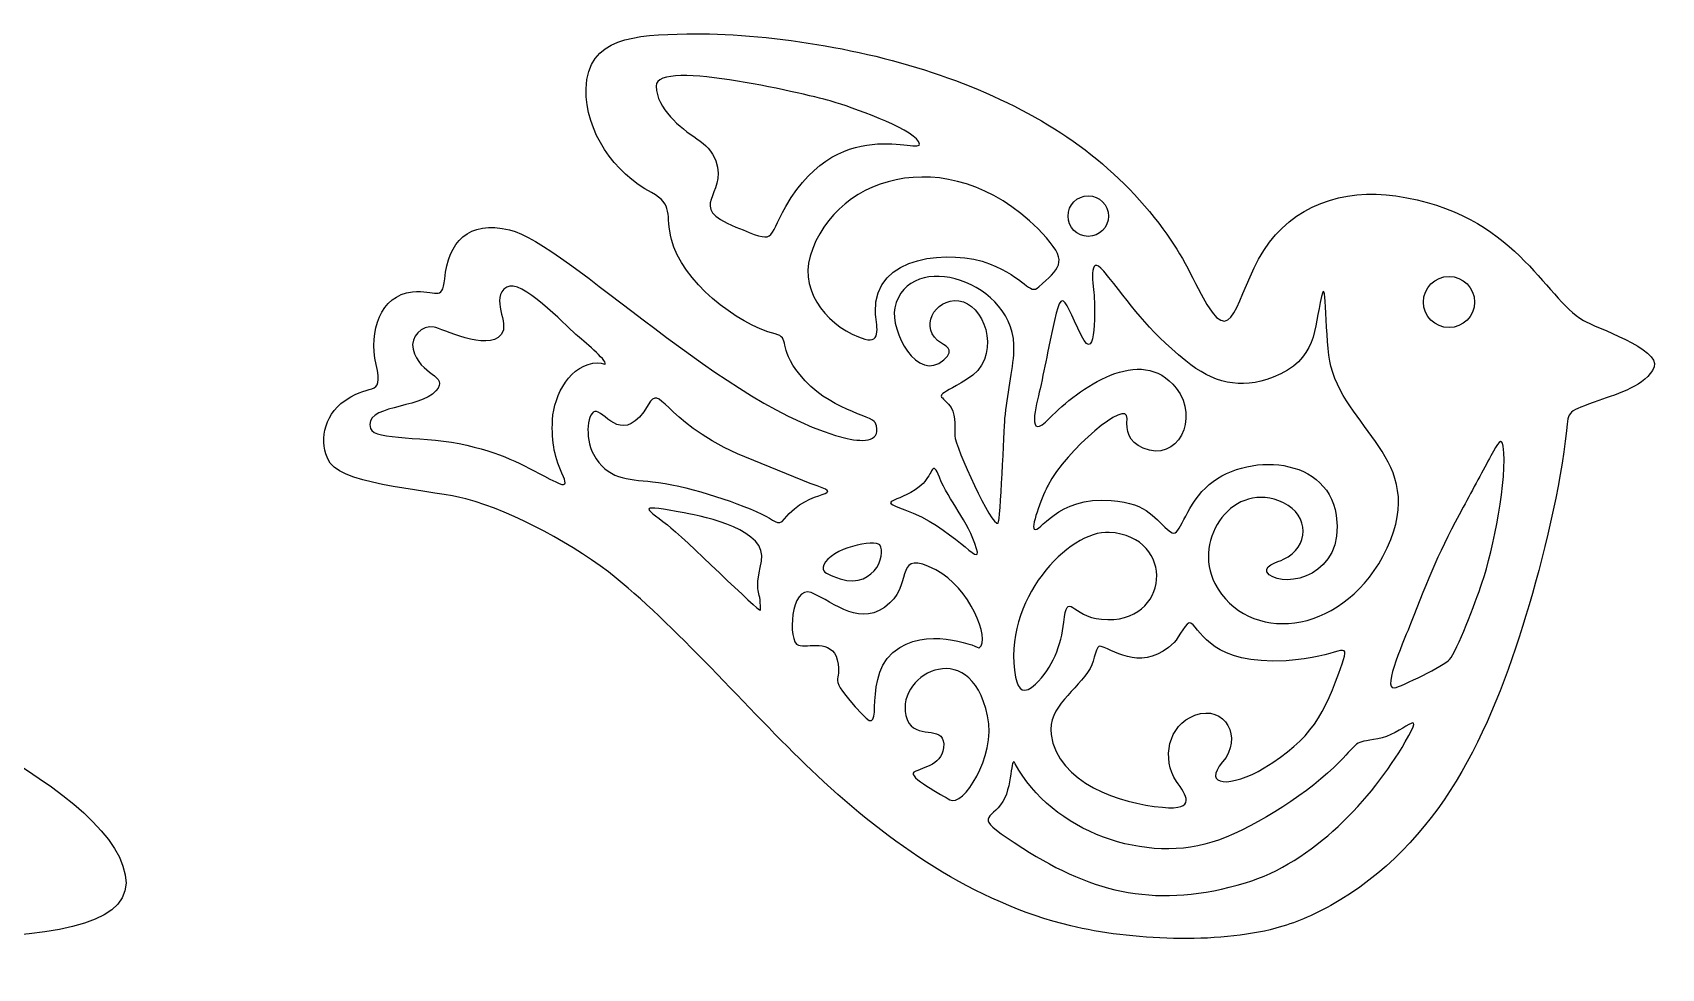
# Model space of a CAD drawing. Header units: centimetres. Extents: x 1 to 127, y -92 to 6.
# Drawn here: x 85.96 to 103.96, y -34.45 to -24.11 of the extents above; entities that cross this region are included whole.
import ezdxf

# ---------------------------------------------------------------- set-up
doc = ezdxf.new("R2010")
doc.units = ezdxf.units.CM
doc.header["$MEASUREMENT"] = 0
doc.layers.add('layer 1', color=7, linetype='Continuous')

msp = doc.modelspace()

# ---------------------------------------------------------------- linework, layer by layer
at = {"layer": 'layer 1', "color": 250}
for points, knots in [([(100.30582, -33.75375), (101.51183, -33.07871), (102.0731, -31.83269), (102.46327, -30.54839), (102.46327, -30.54839), (102.65255, -29.92535), (102.85159, -29.10003), (102.90974, -28.50867), (102.90974, -28.50867), (102.93243, -28.27782), (102.92342, -28.29668), (103.26669, -28.17316), (103.26669, -28.17316), (103.4797, -28.09651), (103.79133, -28.00812), (103.87825, -27.80155), (103.87825, -27.80155), (103.95972, -27.60789), (103.21578, -27.35736), (103.09887, -27.28888), (103.09887, -27.28888), (102.66402, -27.03419), (102.34344, -26.10204), (101.02716, -25.91077), (101.02716, -25.91077), (100.43994, -25.82544), (99.88289, -26.01694), (99.56631, -26.51257), (99.56631, -26.51257), (99.24532, -27.01512), (99.23765, -27.69282), (98.87424, -26.99629), (98.87424, -26.99629), (98.70189, -26.66599), (98.60208, -26.44353), (98.30328, -26.08379), (98.30328, -26.08379), (97.73235, -25.39642), (97.00166, -24.94059), (96.07364, -24.60412), (96.07364, -24.60412), (95.18441, -24.28172), (94.06627, -24.10509), (93.19028, -24.11967), (93.19028, -24.11967), (92.62409, -24.12909), (92.09518, -24.15591), (92.07995, -24.72598), (92.07995, -24.72598), (92.06726, -25.20118), (92.39321, -25.65967), (92.80287, -25.87467), (92.80287, -25.87467), (93.04825, -26.00347), (92.95558, -26.12034), (93.02214, -26.39336), (93.02214, -26.39336), (93.13121, -26.8407), (93.74319, -27.33154), (94.16822, -27.43636), (94.16822, -27.43636), (94.33946, -27.47859), (94.19149, -27.57608), (94.439, -27.88619), (94.439, -27.88619), (94.74946, -28.2752), (95.24301, -28.34001), (95.274, -28.41654), (95.274, -28.41654), (95.35775, -28.62327), (95.15484, -28.63666), (94.96182, -28.59106), (94.96182, -28.59106), (93.63331, -28.27721), (91.86787, -26.43768), (91.23368, -26.28617), (91.23368, -26.28617), (90.77192, -26.17586), (90.56007, -26.41849), (90.51678, -26.82778), (90.51678, -26.82778), (90.48885, -27.09187), (90.41836, -26.94155), (90.1602, -26.97072), (90.1602, -26.97072), (89.80445, -27.01093), (89.67602, -27.4025), (89.75927, -27.77336), (89.75927, -27.77336), (89.84809, -28.16902), (89.67475, -27.9509), (89.37111, -28.20517), (89.37111, -28.20517), (89.14667, -28.39311), (89.14121, -28.70242), (89.25301, -28.86487), (89.25301, -28.86487), (89.42209, -29.11052), (90.43406, -29.17226), (90.75147, -29.25906), (90.75147, -29.25906), (91.28893, -29.40605), (91.96296, -29.77234), (92.4117, -30.13542), (92.4117, -30.13542), (93.10705, -30.69803), (93.9526, -31.67975), (94.63234, -32.31847), (94.63234, -32.31847), (95.42391, -33.0623), (96.36351, -33.7195), (97.43448, -33.97867), (97.43448, -33.97867), (98.0917, -34.13771), (99.05275, -34.18097), (99.69798, -34.00502), (99.69798, -34.00502), (99.91313, -33.94634), (100.1042, -33.86659), (100.30582, -33.75375)], [0, 0, 0, 0, 0.03225806, 0.03225806, 0.03225806, 0.03225806, 0.06451613, 0.06451613, 0.06451613, 0.06451613, 0.09677419, 0.09677419, 0.09677419, 0.09677419, 0.12903226, 0.12903226, 0.12903226, 0.12903226, 0.16129032, 0.16129032, 0.16129032, 0.16129032, 0.19354839, 0.19354839, 0.19354839, 0.19354839, 0.22580645, 0.22580645, 0.22580645, 0.22580645, 0.25806452, 0.25806452, 0.25806452, 0.25806452, 0.29032258, 0.29032258, 0.29032258, 0.29032258, 0.32258065, 0.32258065, 0.32258065, 0.32258065, 0.35483871, 0.35483871, 0.35483871, 0.35483871, 0.38709677, 0.38709677, 0.38709677, 0.38709677, 0.41935484, 0.41935484, 0.41935484, 0.41935484, 0.4516129, 0.4516129, 0.4516129, 0.4516129, 0.48387097, 0.48387097, 0.48387097, 0.48387097, 0.51612903, 0.51612903, 0.51612903, 0.51612903, 0.5483871, 0.5483871, 0.5483871, 0.5483871, 0.58064516, 0.58064516, 0.58064516, 0.58064516, 0.61290323, 0.61290323, 0.61290323, 0.61290323, 0.64516129, 0.64516129, 0.64516129, 0.64516129, 0.67741935, 0.67741935, 0.67741935, 0.67741935, 0.70967742, 0.70967742, 0.70967742, 0.70967742, 0.74193548, 0.74193548, 0.74193548, 0.74193548, 0.77419355, 0.77419355, 0.77419355, 0.77419355, 0.80645161, 0.80645161, 0.80645161, 0.80645161, 0.83870968, 0.83870968, 0.83870968, 0.83870968, 0.87096774, 0.87096774, 0.87096774, 0.87096774, 0.90322581, 0.90322581, 0.90322581, 0.90322581, 0.93548387, 0.93548387, 0.93548387, 0.93548387, 1, 1, 1, 1]), ([(77.83548, -30.91455), (77.05975, -31.23778), (74.09381, -32.18738), (73.86766, -33.41553), (73.86766, -33.41553), (73.71857, -34.22533), (77.20682, -34.03605), (80.61432, -34.03728), (80.61432, -34.03728), (83.9233, -34.03849), (87.17831, -34.44922), (86.98791, -33.41553), (86.98791, -33.41553), (86.79751, -32.38186), (83.93539, -31.23778), (83.15966, -30.91455), (83.15966, -30.91455), (83.8546, -31.07618), (85.99151, -31.14395), (85.73295, -30.1258), (85.73295, -30.1258), (85.47438, -29.10764), (82.55795, -27.9397), (82.07312, -27.9074), (82.07312, -27.9074), (82.7034, -27.92356), (84.4787, -27.92131), (83.97772, -26.74157), (83.97772, -26.74157), (83.47674, -25.56182), (81.84085, -24.71176), (80.45753, -24.11882), (80.45753, -24.11882), (79.07423, -24.71176), (77.31148, -25.56182), (76.8105, -26.74157), (76.8105, -26.74157), (76.30952, -27.92131), (78.08483, -27.92356), (78.7151, -27.9074), (78.7151, -27.9074), (78.23026, -27.9397), (75.52076, -29.10764), (75.26219, -30.1258), (75.26219, -30.1258), (75.00362, -31.14395), (77.14054, -31.07618), (77.83548, -30.91455)], [0, 0, 0, 0, 0.07692308, 0.07692308, 0.07692308, 0.07692308, 0.15384615, 0.15384615, 0.15384615, 0.15384615, 0.23076923, 0.23076923, 0.23076923, 0.23076923, 0.30769231, 0.30769231, 0.30769231, 0.30769231, 0.38461538, 0.38461538, 0.38461538, 0.38461538, 0.46153846, 0.46153846, 0.46153846, 0.46153846, 0.53846154, 0.53846154, 0.53846154, 0.53846154, 0.61538462, 0.61538462, 0.61538462, 0.61538462, 0.69230769, 0.69230769, 0.69230769, 0.69230769, 0.76923077, 0.76923077, 0.76923077, 0.76923077, 0.84615385, 0.84615385, 0.84615385, 0.84615385, 1, 1, 1, 1]), ([(93.30391, -25.28038), (93.1148, -25.15332), (92.85876, -24.94799), (92.85331, -24.6974), (92.85331, -24.6974), (92.84637, -24.37788), (94.60337, -24.80954), (94.79939, -24.8674), (94.79939, -24.8674), (94.99442, -24.92497), (95.6639, -25.15796), (95.75174, -25.3097), (95.75174, -25.3097), (95.8698, -25.51366), (94.90965, -24.93677), (94.28559, -26.02661), (94.28559, -26.02661), (94.07128, -26.40088), (94.1966, -26.44354), (93.7327, -26.25455), (93.7327, -26.25455), (93.16114, -26.02168), (93.65104, -25.91795), (93.51079, -25.52336), (93.51079, -25.52336), (93.47118, -25.41192), (93.39921, -25.34445), (93.30391, -25.28038)], [0, 0, 0, 0, 0.125, 0.125, 0.125, 0.125, 0.25, 0.25, 0.25, 0.25, 0.375, 0.375, 0.375, 0.375, 0.5, 0.5, 0.5, 0.5, 0.625, 0.625, 0.625, 0.625, 0.75, 0.75, 0.75, 0.75, 1, 1, 1, 1]), ([(95.15741, -27.49349), (94.77835, -27.38303), (94.43413, -26.98767), (94.55486, -26.57725), (94.55486, -26.57725), (94.83007, -25.64166), (96.19061, -25.28377), (97.16443, -26.37414), (97.16443, -26.37414), (97.41322, -26.65273), (97.29656, -26.71234), (97.08167, -26.9165), (97.08167, -26.9165), (96.97645, -27.01646), (96.93131, -26.81193), (96.53781, -26.66074), (96.53781, -26.66074), (96.12308, -26.5014), (95.24961, -26.54966), (95.27627, -27.1971), (95.27627, -27.1971), (95.28152, -27.32441), (95.35249, -27.55038), (95.15741, -27.49349)], [0, 0, 0, 0, 0.14285714, 0.14285714, 0.14285714, 0.14285714, 0.28571429, 0.28571429, 0.28571429, 0.28571429, 0.42857143, 0.42857143, 0.42857143, 0.42857143, 0.57142857, 0.57142857, 0.57142857, 0.57142857, 0.71428571, 0.71428571, 0.71428571, 0.71428571, 1, 1, 1, 1]), ([(97.62768, -26.35781), (97.75139, -26.35781), (97.85166, -26.25754), (97.85166, -26.13383), (97.85166, -26.13383), (97.85166, -26.01013), (97.75139, -25.90985), (97.62768, -25.90985), (97.62768, -25.90985), (97.50398, -25.90985), (97.4037, -26.01013), (97.4037, -26.13383), (97.4037, -26.13383), (97.4037, -26.25754), (97.50398, -26.35781), (97.62768, -26.35781)], [0, 0, 0, 0, 0.2, 0.2, 0.2, 0.2, 0.4, 0.4, 0.4, 0.4, 0.6, 0.6, 0.6, 0.6, 1, 1, 1, 1]), ([(96.03154, -27.72219), (95.73985, -27.98221), (95.43508, -27.40038), (95.4899, -27.14821), (95.4899, -27.14821), (95.63531, -26.47941), (96.84433, -26.84555), (96.80636, -27.62967), (96.80636, -27.62967), (96.79662, -27.83065), (96.72914, -28.11835), (96.70707, -28.37212), (96.70707, -28.37212), (96.6975, -28.48218), (96.65751, -29.50835), (96.63184, -29.52759), (96.63184, -29.52759), (96.56339, -29.57887), (96.15993, -28.6837), (96.15265, -28.56095), (96.15265, -28.56095), (96.14519, -28.43509), (96.17369, -28.31106), (96.08194, -28.21115), (96.08194, -28.21115), (95.96499, -28.08382), (95.93876, -28.14622), (96.28279, -27.94108), (96.28279, -27.94108), (96.68065, -27.70382), (96.49606, -27.16195), (96.24819, -27.08277), (96.24819, -27.08277), (95.97015, -26.99395), (95.7531, -27.33109), (95.96307, -27.50705), (95.96307, -27.50705), (96.04224, -27.57339), (96.17066, -27.59806), (96.03154, -27.72219)], [0, 0, 0, 0, 0.09090909, 0.09090909, 0.09090909, 0.09090909, 0.18181818, 0.18181818, 0.18181818, 0.18181818, 0.27272727, 0.27272727, 0.27272727, 0.27272727, 0.36363636, 0.36363636, 0.36363636, 0.36363636, 0.45454545, 0.45454545, 0.45454545, 0.45454545, 0.54545455, 0.54545455, 0.54545455, 0.54545455, 0.63636364, 0.63636364, 0.63636364, 0.63636364, 0.72727273, 0.72727273, 0.72727273, 0.72727273, 0.81818182, 0.81818182, 0.81818182, 0.81818182, 1, 1, 1, 1]), ([(97.17795, -27.6462), (97.34237, -26.83359), (97.3172, -26.98202), (97.55108, -27.45588), (97.55108, -27.45588), (97.72604, -27.81035), (97.69553, -27.08475), (97.69249, -27.02863), (97.69249, -27.02863), (97.68696, -26.92655), (97.61668, -26.52381), (97.79858, -26.7435), (97.79858, -26.7435), (98.11316, -27.12345), (98.2565, -27.36945), (98.70576, -27.73425), (98.70576, -27.73425), (99.00143, -27.97433), (99.30461, -28.05688), (99.66941, -27.91475), (99.66941, -27.91475), (100.16164, -27.72296), (100.12013, -27.3764), (100.2035, -27.02185), (100.2035, -27.02185), (100.26579, -26.75704), (100.23829, -27.52331), (100.30805, -27.79213), (100.30805, -27.79213), (100.50132, -28.53675), (101.43553, -28.8633), (100.88204, -29.89471), (100.88204, -29.89471), (100.40668, -30.78054), (99.37997, -30.86679), (99.02696, -30.19485), (99.02696, -30.19485), (98.76942, -29.70463), (99.23778, -29.03848), (99.78301, -29.30192), (99.78301, -29.30192), (100.07617, -29.44356), (100.07267, -29.79097), (99.786, -29.92704), (99.786, -29.92704), (99.72677, -29.95514), (99.52076, -30.00527), (99.62726, -30.0978), (99.62726, -30.0978), (99.79983, -30.24773), (100.46963, -30.1175), (100.36675, -29.44109), (100.36675, -29.44109), (100.26108, -28.74632), (99.27188, -28.73694), (98.88255, -29.1793), (98.88255, -29.1793), (98.66474, -29.42679), (98.63633, -29.70224), (98.53427, -29.62389), (98.53427, -29.62389), (98.36216, -29.49177), (98.30371, -29.30823), (97.87906, -29.27557), (97.87906, -29.27557), (97.2822, -29.22967), (97.08324, -29.64954), (97.03127, -29.59455), (97.03127, -29.59455), (96.98934, -29.55018), (97.13784, -29.19568), (97.18246, -29.1086), (97.18246, -29.1086), (97.38083, -28.72149), (98.0708, -28.13929), (98.05582, -28.36987), (98.05582, -28.36987), (98.04687, -28.50765), (98.06716, -28.62598), (98.23411, -28.69861), (98.23411, -28.69861), (98.61155, -28.86285), (98.86135, -28.36988), (98.59894, -28.03513), (98.59894, -28.03513), (98.2101, -27.53904), (97.51752, -28.04055), (97.20053, -28.36686), (97.20053, -28.36686), (96.9333, -28.64196), (97.05392, -28.22427), (97.09444, -28.04341), (97.09444, -28.04341), (97.12378, -27.91252), (97.15237, -27.77259), (97.17795, -27.6462)], [0, 0, 0, 0, 0.04, 0.04, 0.04, 0.04, 0.08, 0.08, 0.08, 0.08, 0.12, 0.12, 0.12, 0.12, 0.16, 0.16, 0.16, 0.16, 0.2, 0.2, 0.2, 0.2, 0.24, 0.24, 0.24, 0.24, 0.28, 0.28, 0.28, 0.28, 0.32, 0.32, 0.32, 0.32, 0.36, 0.36, 0.36, 0.36, 0.4, 0.4, 0.4, 0.4, 0.44, 0.44, 0.44, 0.44, 0.48, 0.48, 0.48, 0.48, 0.52, 0.52, 0.52, 0.52, 0.56, 0.56, 0.56, 0.56, 0.6, 0.6, 0.6, 0.6, 0.64, 0.64, 0.64, 0.64, 0.68, 0.68, 0.68, 0.68, 0.72, 0.72, 0.72, 0.72, 0.76, 0.76, 0.76, 0.76, 0.8, 0.8, 0.8, 0.8, 0.84, 0.84, 0.84, 0.84, 0.88, 0.88, 0.88, 0.88, 0.92, 0.92, 0.92, 0.92, 1, 1, 1, 1]), ([(101.61289, -27.36651), (101.76905, -27.36651), (101.89565, -27.23992), (101.89565, -27.08375), (101.89565, -27.08375), (101.89565, -26.92759), (101.76905, -26.80099), (101.61289, -26.80099), (101.61289, -26.80099), (101.45672, -26.80099), (101.33013, -26.92759), (101.33013, -27.08375), (101.33013, -27.08375), (101.33013, -27.23992), (101.45672, -27.36651), (101.61289, -27.36651)], [0, 0, 0, 0, 0.2, 0.2, 0.2, 0.2, 0.4, 0.4, 0.4, 0.4, 0.6, 0.6, 0.6, 0.6, 1, 1, 1, 1]), ([(91.74374, -29.07246), (91.39168, -28.89481), (91.21868, -28.77665), (90.7613, -28.66548), (90.7613, -28.66548), (90.32144, -28.5586), (89.73898, -28.61729), (89.69611, -28.4812), (89.69611, -28.4812), (89.61384, -28.21991), (90.23847, -28.26906), (90.41903, -28.06595), (90.41903, -28.06595), (90.5762, -27.88915), (90.2368, -27.9011), (90.16778, -27.60332), (90.16778, -27.60332), (90.13589, -27.46573), (90.26114, -27.33914), (90.40098, -27.36033), (90.40098, -27.36033), (90.4798, -27.37227), (90.98684, -27.63791), (91.14195, -27.44309), (91.14195, -27.44309), (91.24051, -27.31929), (91.0118, -27.0396), (91.20287, -26.91802), (91.20287, -26.91802), (91.35663, -26.82018), (91.84251, -27.33163), (91.9664, -27.44157), (91.9664, -27.44157), (92.05076, -27.51645), (92.30576, -27.72189), (92.29139, -27.76957), (92.29139, -27.76957), (92.28912, -27.77708), (92.26505, -27.75452), (92.21015, -27.75527), (92.21015, -27.75527), (91.90795, -27.75941), (91.72295, -28.10939), (91.70839, -28.38416), (91.70839, -28.38416), (91.69448, -28.64678), (91.73393, -28.80605), (91.828, -29.0138), (91.828, -29.0138), (91.862, -29.08888), (91.86041, -29.13138), (91.74374, -29.07246)], [0, 0, 0, 0, 0.07142857, 0.07142857, 0.07142857, 0.07142857, 0.14285714, 0.14285714, 0.14285714, 0.14285714, 0.21428571, 0.21428571, 0.21428571, 0.21428571, 0.28571429, 0.28571429, 0.28571429, 0.28571429, 0.35714286, 0.35714286, 0.35714286, 0.35714286, 0.42857143, 0.42857143, 0.42857143, 0.42857143, 0.5, 0.5, 0.5, 0.5, 0.57142857, 0.57142857, 0.57142857, 0.57142857, 0.64285714, 0.64285714, 0.64285714, 0.64285714, 0.71428571, 0.71428571, 0.71428571, 0.71428571, 0.78571429, 0.78571429, 0.78571429, 0.78571429, 0.85714286, 0.85714286, 0.85714286, 0.85714286, 1, 1, 1, 1]), ([(92.81193, -29.07021), (92.52767, -29.04246), (92.31324, -29.04304), (92.16122, -28.76633), (92.16122, -28.76633), (92.05966, -28.58147), (92.09391, -28.27595), (92.19283, -28.29315), (92.19283, -28.29315), (92.30137, -28.31204), (92.49907, -28.67864), (92.76529, -28.21866), (92.76529, -28.21866), (92.90678, -27.97419), (92.90975, -28.37735), (93.7515, -28.7618), (93.7515, -28.7618), (93.7515, -28.7618), (94.55491, -29.08903), (94.55491, -29.08903), (94.55491, -29.08903), (95.01522, -29.24773), (94.54506, -29.1242), (94.27055, -29.48096), (94.27055, -29.48096), (94.19926, -29.57363), (94.14794, -29.4846), (94.02155, -29.42679), (94.02155, -29.42679), (93.7002, -29.2798), (93.16169, -29.10443), (92.81193, -29.07021)], [0, 0, 0, 0, 0.11111111, 0.11111111, 0.11111111, 0.11111111, 0.22222222, 0.22222222, 0.22222222, 0.22222222, 0.33333333, 0.33333333, 0.33333333, 0.33333333, 0.44444444, 0.44444444, 0.44444444, 0.44444444, 0.55555556, 0.55555556, 0.55555556, 0.55555556, 0.66666667, 0.66666667, 0.66666667, 0.66666667, 0.77777778, 0.77777778, 0.77777778, 0.77777778, 1, 1, 1, 1]), ([(101.76964, -29.35001), (101.87646, -29.15517), (101.99532, -28.93101), (102.07506, -28.78433), (102.07506, -28.78433), (102.15479, -28.63763), (102.19542, -28.5684), (102.21123, -28.67823), (102.21123, -28.67823), (102.26215, -29.03219), (102.10369, -29.81572), (101.97727, -30.19026), (101.97727, -30.19026), (101.90518, -30.40383), (101.70259, -30.93854), (101.61768, -31.03503), (101.61768, -31.03503), (101.56204, -31.09825), (101.08885, -31.33624), (101.00759, -31.34873), (101.00759, -31.34873), (100.86449, -31.37072), (101.13891, -30.76967), (101.18816, -30.6401), (101.18816, -30.6401), (101.3745, -30.1499), (101.52109, -29.80333), (101.76964, -29.35001)], [0, 0, 0, 0, 0.125, 0.125, 0.125, 0.125, 0.25, 0.25, 0.25, 0.25, 0.375, 0.375, 0.375, 0.375, 0.5, 0.5, 0.5, 0.5, 0.625, 0.625, 0.625, 0.625, 0.75, 0.75, 0.75, 0.75, 1, 1, 1, 1]), ([(95.59979, -29.37942), (95.24523, -29.25877), (95.57458, -29.31146), (95.80138, -29.08829), (95.80138, -29.08829), (95.91223, -28.97924), (95.90319, -28.81941), (95.9827, -29.01983), (95.9827, -29.01983), (96.08856, -29.28671), (96.29636, -29.49294), (96.39342, -29.81272), (96.39342, -29.81272), (96.46512, -30.04897), (96.11259, -29.55407), (95.59979, -29.37942)], [0, 0, 0, 0, 0.2, 0.2, 0.2, 0.2, 0.4, 0.4, 0.4, 0.4, 0.6, 0.6, 0.6, 0.6, 1, 1, 1, 1]), ([(92.97738, -29.54641), (92.6984, -29.33564), (92.65735, -29.32323), (93.16319, -29.41402), (93.16319, -29.41402), (93.40452, -29.45734), (94.09214, -29.60672), (94.01624, -29.94809), (94.01624, -29.94809), (93.92594, -30.35429), (94.01165, -30.22357), (94.00497, -30.48823), (94.00497, -30.48823), (94.00405, -30.52421), (93.14011, -29.66936), (92.97738, -29.54641)], [0, 0, 0, 0, 0.2, 0.2, 0.2, 0.2, 0.4, 0.4, 0.4, 0.4, 0.6, 0.6, 0.6, 0.6, 1, 1, 1, 1]), ([(96.82439, -31.2314), (96.66587, -30.37852), (97.41619, -29.60433), (97.85874, -29.62911), (97.85874, -29.62911), (98.59956, -29.67061), (98.54245, -30.65817), (97.77298, -30.59051), (97.77298, -30.59051), (97.44405, -30.56159), (97.39841, -30.25673), (97.35773, -30.62285), (97.35773, -30.62285), (97.32976, -30.87455), (97.2303, -31.13011), (97.04406, -31.30738), (97.04406, -31.30738), (96.92066, -31.42486), (96.85148, -31.37698), (96.82439, -31.2314)], [0, 0, 0, 0, 0.16666667, 0.16666667, 0.16666667, 0.16666667, 0.33333333, 0.33333333, 0.33333333, 0.33333333, 0.5, 0.5, 0.5, 0.5, 0.66666667, 0.66666667, 0.66666667, 0.66666667, 1, 1, 1, 1]), ([(94.85428, -31.03962), (94.79266, -30.80352), (94.52554, -30.90655), (94.42399, -30.87712), (94.42399, -30.87712), (94.30181, -30.84172), (94.34036, -30.20317), (94.56693, -30.29564), (94.56693, -30.29564), (94.83399, -30.40465), (95.11248, -30.70184), (95.43501, -30.40999), (95.43501, -30.40999), (95.69157, -30.17785), (95.47818, -29.80615), (95.94279, -30.04439), (95.94279, -30.04439), (96.31572, -30.23563), (96.54793, -30.81315), (96.42346, -30.90646), (96.42346, -30.90646), (96.42299, -30.90681), (95.92251, -30.67699), (95.5441, -30.90045), (95.5441, -30.90045), (95.08102, -31.17393), (95.41731, -31.95481), (95.12433, -31.63616), (95.12433, -31.63616), (94.6979, -31.17236), (94.9264, -31.31596), (94.85428, -31.03962)], [0, 0, 0, 0, 0.11111111, 0.11111111, 0.11111111, 0.11111111, 0.22222222, 0.22222222, 0.22222222, 0.22222222, 0.33333333, 0.33333333, 0.33333333, 0.33333333, 0.44444444, 0.44444444, 0.44444444, 0.44444444, 0.55555556, 0.55555556, 0.55555556, 0.55555556, 0.66666667, 0.66666667, 0.66666667, 0.66666667, 0.77777778, 0.77777778, 0.77777778, 0.77777778, 1, 1, 1, 1]), ([(94.80651, -30.11363), (94.73295, -30.0806), (94.67728, -30.06572), (94.70647, -29.98987), (94.70647, -29.98987), (94.77844, -29.8029), (95.27334, -29.70327), (95.32443, -29.76872), (95.32443, -29.76872), (95.4052, -29.87218), (95.24829, -30.31179), (94.80651, -30.11363)], [0, 0, 0, 0, 0.25, 0.25, 0.25, 0.25, 0.5, 0.5, 0.5, 0.5, 1, 1, 1, 1]), ([(95.70052, -32.28071), (95.79941, -32.222), (96.03783, -32.20328), (96.03002, -31.96853), (96.03002, -31.96853), (96.02276, -31.75011), (95.71415, -31.92615), (95.62681, -31.69846), (95.62681, -31.69846), (95.44682, -31.22918), (96.3222, -30.72907), (96.51522, -31.65859), (96.51522, -31.65859), (96.6107, -32.11844), (96.23932, -32.66912), (96.09847, -32.58536), (96.09847, -32.58536), (96.02367, -32.5409), (95.62277, -32.32687), (95.70052, -32.28071)], [0, 0, 0, 0, 0.16666667, 0.16666667, 0.16666667, 0.16666667, 0.33333333, 0.33333333, 0.33333333, 0.33333333, 0.5, 0.5, 0.5, 0.5, 0.66666667, 0.66666667, 0.66666667, 0.66666667, 1, 1, 1, 1]), ([(97.64812, -31.13285), (97.70298, -31.03793), (97.7064, -30.86502), (97.77074, -30.88915), (97.77074, -30.88915), (97.93419, -30.95045), (98.24699, -31.1718), (98.5764, -30.84626), (98.5764, -30.84626), (98.63179, -30.79153), (98.71371, -30.59665), (98.76069, -30.63187), (98.76069, -30.63187), (98.88788, -30.72722), (98.99489, -31.09377), (99.81232, -31.04785), (99.81232, -31.04785), (100.40876, -31.01434), (100.5331, -30.79124), (100.43144, -31.08247), (100.43144, -31.08247), (100.23596, -31.64244), (100.09628, -31.91508), (99.57239, -32.23189), (99.57239, -32.23189), (99.20419, -32.45455), (98.88023, -32.43678), (99.11198, -32.16721), (99.11198, -32.16721), (99.33849, -31.90372), (99.14103, -31.52638), (98.80582, -31.65041), (98.80582, -31.65041), (98.50885, -31.76027), (98.43485, -32.13448), (98.60272, -32.38236), (98.60272, -32.38236), (98.70338, -32.53101), (98.83962, -32.70448), (98.44627, -32.66821), (98.44627, -32.66821), (97.97835, -32.62507), (97.29164, -32.40358), (97.21557, -31.86181), (97.21557, -31.86181), (97.17323, -31.56025), (97.51054, -31.37075), (97.64812, -31.13285)], [0, 0, 0, 0, 0.07692308, 0.07692308, 0.07692308, 0.07692308, 0.15384615, 0.15384615, 0.15384615, 0.15384615, 0.23076923, 0.23076923, 0.23076923, 0.23076923, 0.30769231, 0.30769231, 0.30769231, 0.30769231, 0.38461538, 0.38461538, 0.38461538, 0.38461538, 0.46153846, 0.46153846, 0.46153846, 0.46153846, 0.53846154, 0.53846154, 0.53846154, 0.53846154, 0.61538462, 0.61538462, 0.61538462, 0.61538462, 0.69230769, 0.69230769, 0.69230769, 0.69230769, 0.76923077, 0.76923077, 0.76923077, 0.76923077, 0.84615385, 0.84615385, 0.84615385, 0.84615385, 1, 1, 1, 1]), ([(96.65891, -32.64105), (96.80312, -32.45757), (96.76055, -32.0751), (96.82065, -32.18745), (96.82065, -32.18745), (97.21891, -32.93208), (98.26934, -33.32198), (99.06687, -33.02997), (99.06687, -33.02997), (99.50341, -32.87013), (100.07958, -32.49815), (100.40437, -32.16563), (100.40437, -32.16563), (100.62189, -31.94295), (100.54711, -31.95482), (100.82638, -31.91212), (100.82638, -31.91212), (101.08441, -31.87266), (101.37864, -31.5168), (101.12954, -31.94599), (101.12954, -31.94599), (100.76192, -32.57939), (100.10862, -33.28095), (99.36326, -33.50314), (99.36326, -33.50314), (98.40105, -33.78997), (97.69581, -33.62621), (96.90491, -33.12024), (96.90491, -33.12024), (96.3514, -32.76614), (96.51458, -32.82477), (96.65891, -32.64105)], [0, 0, 0, 0, 0.11111111, 0.11111111, 0.11111111, 0.11111111, 0.22222222, 0.22222222, 0.22222222, 0.22222222, 0.33333333, 0.33333333, 0.33333333, 0.33333333, 0.44444444, 0.44444444, 0.44444444, 0.44444444, 0.55555556, 0.55555556, 0.55555556, 0.55555556, 0.66666667, 0.66666667, 0.66666667, 0.66666667, 0.77777778, 0.77777778, 0.77777778, 0.77777778, 1, 1, 1, 1])]:
    msp.add_open_spline(points, degree=3, knots=knots, dxfattribs=at)

doc.saveas('drawing.dxf')
